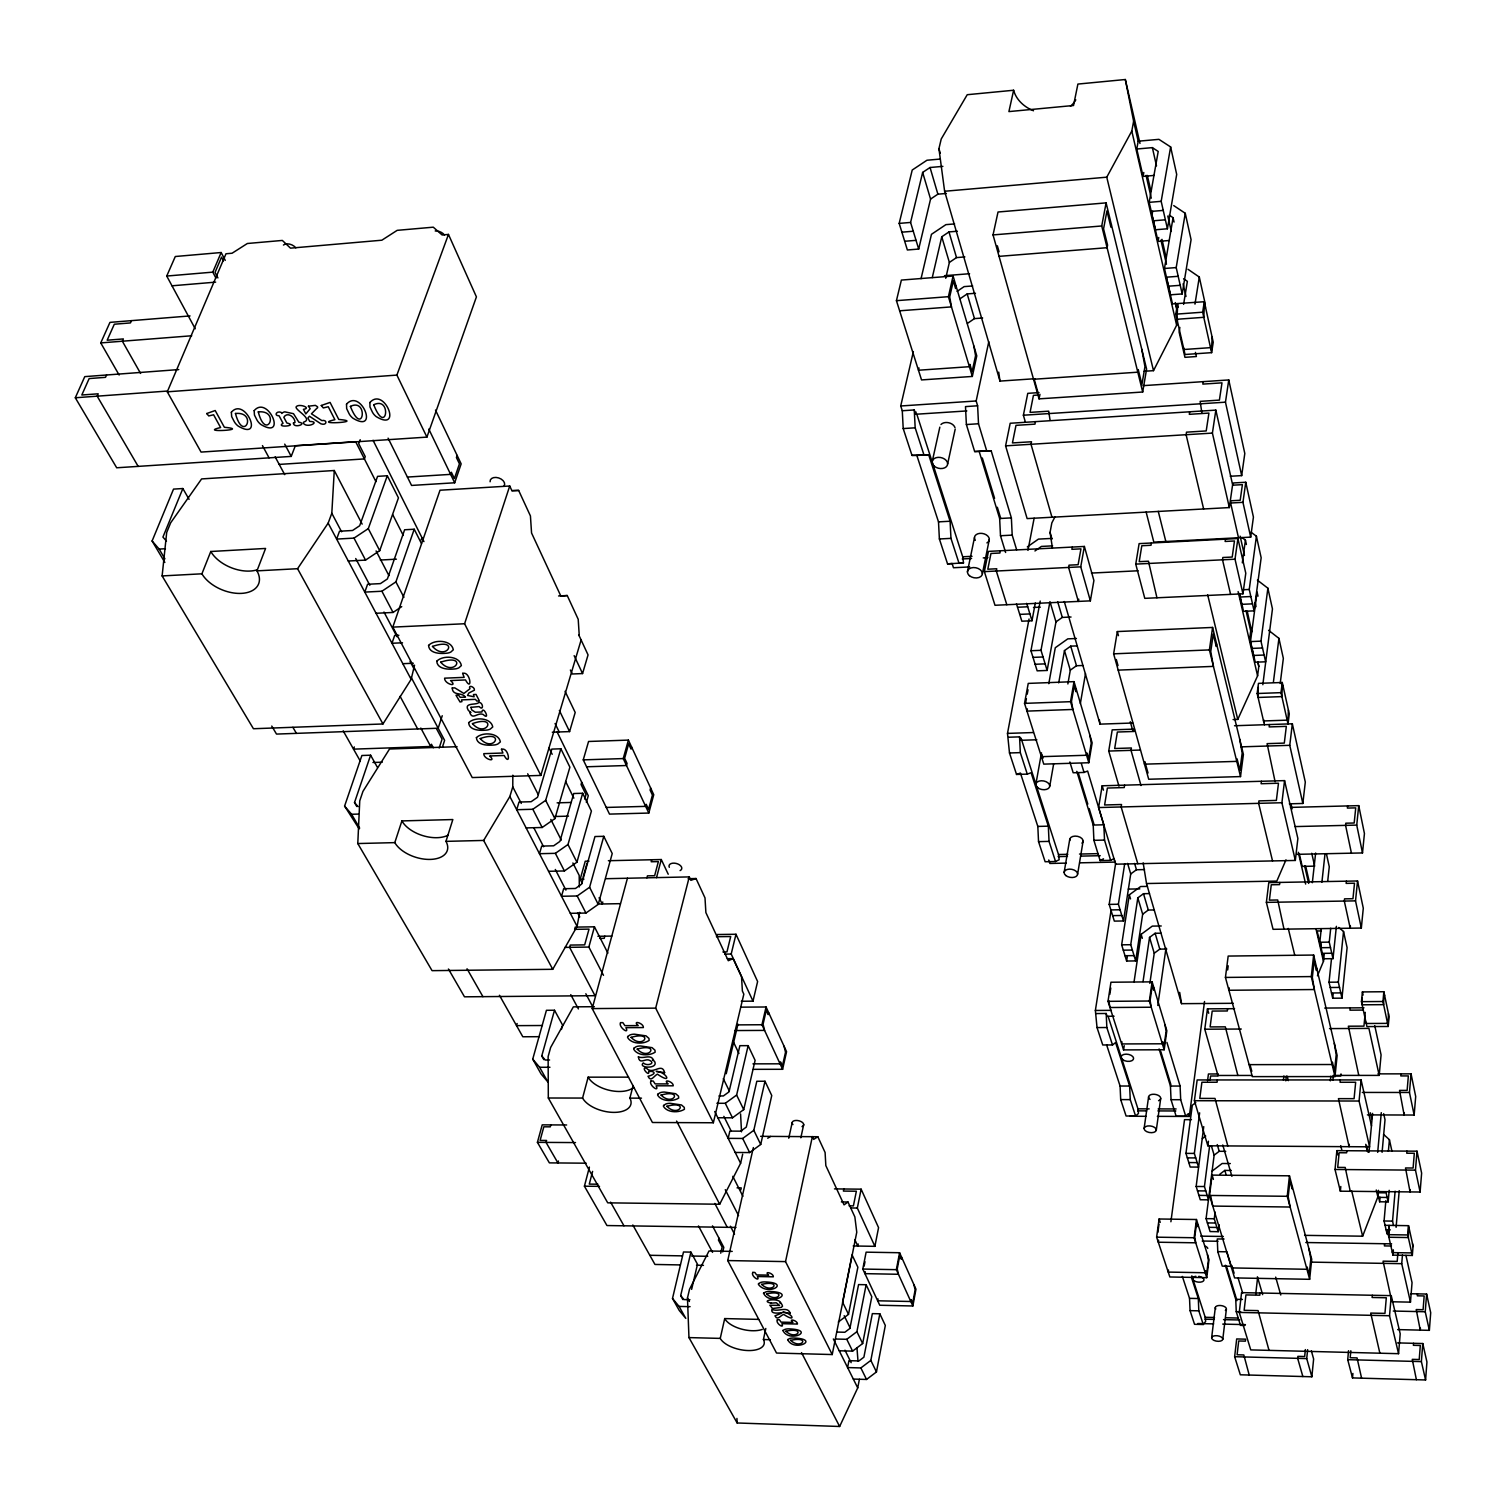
<?xml version="1.0" encoding="UTF-8"?>
<svg xmlns="http://www.w3.org/2000/svg" width="1506" height="1506" viewBox="0 0 1506 1506"><rect width="100%" height="100%" fill="white"/><g stroke="black" fill="none" stroke-linecap="round" stroke-linejoin="round"><path stroke-width="1.5" d="M457.071 746.694L389.527 749.009L362.946 791.384L359.746 800.853L357.788 843.548L394.798 842.626A28.294 16.058 17.6 0 0 430.132 859.418A28.294 16.058 17.6 0 0 445.964 841.365L483.652 840.442L509.856 796.505L512.774 786.885L512.831 775.195M362.155 524.126L334.276 470.512L201.597 478.927L170.686 522.77L166.695 532.484L162.121 575.932L253.441 728.735L382.957 723.972L411.138 679.338L414.545 665.163M162.121 575.932L201.917 573.805A31.513 19.07 21.8 0 0 241.506 593.383A31.513 19.07 21.8 0 0 256.961 570.868L297.567 568.703L328.157 523.128L331.809 513.264L334.276 470.512M1348.548 1350.694L1347.719 1359.673L1352.501 1377.915L1425.58 1379.967L1426.935 1361.989L1422.775 1343.54L1397.493 1342.9M1397.662 1329.591L1429.363 1330.344L1430.7 1312.724L1426.615 1294.049L1410.651 1293.729M1420.422 1328.16L1420.252 1330.118L1416.224 1309.561L1423.095 1309.712L1424.168 1295.951L1417.315 1295.819L1417.466 1293.861M1425.58 1379.967L1421.382 1361.593L1422.775 1343.54M1429.363 1330.344L1425.241 1311.745L1426.615 1294.049M1413.55 1343.296L1413.381 1345.31L1420.309 1345.479L1419.217 1359.523L1412.27 1359.353L1416.393 1379.703M1412.515 1243.674L1412.835 1246.61M1389.097 1225.413L1388.287 1234.675L1392.994 1255.138L1412.327 1255.458L1413.061 1246.215L1408.543 1225.677L1385.068 1225.319M1391.92 1301.768L1410.463 1302.144L1412.044 1282.66L1405.926 1255.383M1420.102 1192.018L1421.626 1173.136L1417.014 1151.186L1336.876 1150.659L1335.013 1169.484L1340.359 1191.19L1420.102 1192.018L1415.471 1170.143L1417.014 1151.186M1410.463 1302.144L1401.728 1263.685L1402.463 1254.95M1367.41 1114.892L1414.153 1115.042L1415.696 1096.5L1411.047 1073.853L1377.915 1073.872M1410.237 1189.815L1410.068 1191.905L1405.512 1167.959L1413.099 1168.016L1414.322 1153.276L1406.755 1153.22L1406.943 1151.111M1412.327 1255.458L1407.771 1234.958L1408.543 1225.677M1398.566 1353.687L1400.203 1333.789L1391.243 1295.649L1241.565 1292.637L1239.269 1312.423L1250.752 1349.903L1398.566 1353.687L1389.53 1315.736L1391.243 1295.649M1409.108 1228.256L1409.032 1229.291L1408.599 1227.352L1408.355 1237.555L1388.89 1237.254L1389.153 1227.089M1414.153 1115.042L1409.465 1092.471L1411.047 1073.853M1397.926 1252.672L1397.192 1261.407L1383.073 1261.162L1391.393 1299.509M1393.521 1225.432L1392.542 1221.102L1395.121 1191.171M1404.326 1112.953L1404.138 1115.005L1399.545 1090.4L1407.131 1090.4L1408.355 1075.924L1400.806 1075.924L1400.994 1073.872M1393.257 1249.886L1392.937 1253.481L1392.504 1251.58L1392.41 1252.616L1411.762 1252.917L1411.837 1251.881L1412.252 1253.801M1392.994 1255.138L1393.389 1250.526M1396.1 1227.352L1399.225 1190.625M1388.381 1151.281L1389.417 1139.684L1383.525 1134.376M1387.497 1229.593L1387.101 1234.111L1384.07 1220.99L1385.859 1200.64M1388.174 1201.882L1386.122 1192.846L1377.576 1192.752L1379.647 1201.788L1388.174 1201.882L1389.191 1190.324M1384.598 1243.73L1384.409 1245.914L1391.45 1246.027M1378.046 1194.691L1378.442 1190.324M1382.094 1152.316L1385.012 1119.73L1383.675 1113.706M1379.647 1201.788L1380.061 1197.251M1372.305 1295.273L1372.098 1297.475L1386.311 1297.777L1384.955 1313.383L1370.705 1313.081L1379.872 1353.197M1352.501 1377.915L1352.915 1373.453M1388.438 1013.67L1388.156 1024.626L1387.666 1022.292L1387.572 1023.383L1366.243 1023.496L1366.356 1022.423M1388.212 1026.471L1389.097 1016.757L1383.845 991.739L1362.403 991.927L1361.462 1001.659L1366.921 1026.584L1388.212 1026.471L1382.96 1001.509L1383.845 991.739M1377.689 1152.372L1381.284 1112.67M1368.992 1152.354L1372.587 1113.367M1350.826 1350.75L1350.185 1357.734L1357.057 1357.904L1361.593 1378.178M1384.522 994.901L1384.409 995.974L1383.92 993.621L1383.619 1004.653L1362.139 1004.803L1362.102 997.574M1333.205 1075.416L1379.195 1075.397L1381.077 1054.897L1374.771 1025.718M1365.264 1012.352L1363.947 1026.132L1348.359 1026.207L1358.77 1075.397M1359.071 1101.037L1361.085 1079.934L1197.157 1079.953L1194.409 1100.717L1207.85 1145.802L1369.575 1146.819L1359.071 1101.037L1194.409 1100.717M1340.359 1191.19L1340.811 1186.502M1346.835 1150.716L1346.628 1152.805L1339.154 1152.749L1337.705 1167.395L1345.197 1167.451L1350.261 1191.284M1349.32 1144.372L1349.094 1146.687L1338.439 1098.646L1354.082 1098.665L1355.664 1082.268L1340.076 1082.268L1340.321 1079.953M1249.208 1375.034L1243.824 1354.948L1237.104 1354.779L1238.704 1340.98L1245.406 1341.149L1245.631 1339.173L1236.69 1338.947L1234.638 1356.699L1240.323 1374.79L1311.858 1376.785L1313.627 1358.996L1311.368 1350.882M1350.185 1007.89L1349.96 1010.168L1363.269 1010.074M1361.33 928.054L1363.288 908.231L1357.546 880.972L1268.786 882.629L1266.377 902.376L1273.059 929.315L1361.33 928.054L1355.532 900.87L1357.546 880.972M1331.398 959.661L1329.026 982.213L1332.716 998.233L1341.959 998.158L1347.098 947.669L1343.54 931.517L1338.796 927.47M1334.994 1076.583L1337.14 1055.424L1313.646 955.049L1228.181 956.065L1225.432 977.432L1252.333 1076.621L1334.994 1076.583L1311.293 976.585L1313.646 955.049M1350.43 926.002L1350.223 928.204L1344.312 901.059L1344.538 898.856L1352.953 898.706L1354.515 883.231L1346.138 883.382L1346.364 881.179M1311.858 1376.785L1306.719 1358.581L1307.641 1349.658M1296.892 854.335L1362.497 852.942L1364.436 833.552L1358.732 805.635L1290.491 807.404M1340.999 1073.91L1340.792 1075.943L1333.337 1075.943L1332.904 1080.066M1309.015 1249.114L1310.822 1258.922L1309.203 1274.565L1307.17 1267.017L1306.944 1269.276L1231.569 1267.92L1231.833 1265.699L1234.111 1273.191M1341.959 998.158L1338.326 982.138L1343.54 931.517M1309.655 1279.309L1311.726 1259.204L1289.456 1175.81L1212.104 1175.113L1209.544 1195.444L1234.6 1277.916L1309.655 1279.309L1287.235 1196.291L1289.456 1175.81M1330.344 1080.837L1330.815 1076.225M1334.316 1043.319L1336.198 1054.746L1334.523 1071.218L1332.377 1062.144L1332.132 1064.516L1249.076 1064.648M1362.497 852.942L1356.737 825.1L1358.732 805.635M1305.363 1349.583L1304.667 1356.53L1297.871 1356.36L1297.664 1358.356L1302.859 1376.54M1347.606 805.936L1347.381 808.082L1355.739 807.875L1354.176 823.01L1345.799 823.198L1345.573 825.363L1351.428 853.168M1321.27 928.637L1319.802 942.248L1323.623 958.776L1332.998 958.663L1336.387 926.322M1332.716 998.233L1333.187 993.734M1317.449 975.813L1323.473 961.317L1324.207 954.465M1332.998 958.663L1329.252 942.135L1330.72 928.242M1292.336 1186.559L1292.092 1188.836L1289.945 1180.779L1288.195 1196.705L1290.115 1207.021L1212.782 1206.08L1210.636 1195.839M1316.696 968.057L1316.432 970.429L1314.154 960.696L1312.328 977.432L1314.362 989.536L1228.915 990.27L1229.216 987.88M1327.765 880.709L1329.271 866.759L1326.428 853.864M1321.214 943.453L1320.818 947.105L1317.11 930.99L1321.157 930.934M1321.91 882.196L1324.96 854.222M1312.328 882.723L1315.642 853.017M1283.432 1080.066L1283.903 1075.981M1260.051 1292.995L1259.807 1295.198L1245.933 1294.915L1244.144 1310.314L1258.075 1310.615L1269.012 1350.355M1285.804 1080.837L1286.331 1076.225M1255.684 1294.445L1257.548 1278.105M1295.329 860.453L1297.871 838.503L1284.562 780.616L1102.166 785.793L1098.589 807.555L1115.645 864.18L1295.329 860.453L1281.907 802.736L1284.562 780.616M1289.324 803.827L1302.841 803.47L1305.307 782.103L1292.336 723.784L1234.543 725.741M1222.778 1339.361A5.629 2.748 8 0 0 1214.928 1335.728A5.629 2.748 8 0 0 1213.968 1340.396A5.629 2.748 8 0 0 1222.778 1339.361L1226.373 1309.203M1279.799 882.422L1279.535 884.624L1271.271 884.775L1269.407 900.136L1277.709 899.986L1283.997 929.164M1211.652 1337.629L1215.323 1307.509M1288.402 710.023L1287.95 721.939L1287.291 719.021L1287.159 720.15L1263.534 720.96L1263.685 719.83L1264.362 722.748M1302.841 803.47L1289.757 745.319L1292.336 723.784M1182.361 1276.429L1189.533 1298.36L1190.06 1310.634L1194.54 1324.301L1203.256 1324.508L1205.666 1321.346L1205.214 1317.298L1191.83 1275.827M1211.483 1146.217L1214.137 1155.158L1206.08 1218.636L1210.071 1231.55L1218.203 1231.682L1219.069 1224.679M1207.454 1254.649L1208.358 1260.353L1206.607 1274.415L1205.459 1270.725L1205.195 1272.758L1168.242 1272.081L1168.505 1270.066M1280.213 683.536L1283.338 658.404L1278.933 638.356L1268.579 630.299M1206.758 1277.672L1208.998 1259.581L1196.461 1219.502L1159.112 1218.994L1156.627 1237.179L1169.861 1276.975L1206.758 1277.672L1194.126 1237.744L1196.461 1219.502M1218.203 1231.682L1214.269 1218.749L1215.097 1212.066M1282.265 682.482L1289.268 713.919L1288.025 724.047L1281.004 692.647L1282.265 682.482L1258.47 683.366L1257.152 693.513L1264.438 724.838M1283.15 686.435L1282.999 687.564L1282.34 684.59L1281.888 696.6L1258.075 697.466L1258.301 687.451M1273.436 681.879L1278.933 638.356M1261.426 781.275L1261.106 783.722L1278.481 783.233L1276.373 800.42L1258.941 800.891L1258.639 803.357L1272.532 860.924M1269.483 724.555L1269.182 726.927L1286.331 726.363L1284.298 743.098L1267.092 743.644L1275.111 781.746M1262.837 684.703L1272.457 608.951L1267.883 588.206L1257.378 580.149M1227.672 969.958L1228.199 965.817M1207.85 1145.802L1208.433 1141.247M1198.061 1224.585L1197.797 1226.599L1196.611 1222.797L1194.785 1236.972L1195.726 1242.808L1158.302 1242.224L1158.585 1240.21M1217.375 1079.953L1217.074 1082.249L1201.901 1082.249L1199.793 1098.401L1215.003 1098.439L1227.804 1145.934M1203.746 1126.62L1196.159 1186.464L1200.263 1199.755L1208.509 1199.849L1204.442 1186.54L1209.582 1146.217M1227.616 1008.719L1227.334 1010.978L1212.198 1011.072L1210.127 1026.923L1225.319 1026.847L1237.857 1075.453M1233.094 719.567L1237.763 719.416L1257.585 675.855L1258.809 666.386L1257.887 661.774M1207.548 1080.837L1208.433 1073.985L1218.147 1073.966L1217.883 1075.999L1210.598 1075.999L1210.071 1080.066M1251.806 1075.453L1217.977 1075.472L1204.781 1029.219L1207.454 1008.851L1234.562 1008.681M1240.511 776.588L1243.41 754.45L1212.594 627.437L1117.32 631.56L1113.631 653.83L1148.702 779.242L1240.511 776.588L1209.393 649.914L1212.594 627.437M1257.999 596.188L1257.077 592.046L1250.488 641.594L1255.232 662.207L1265.642 661.793L1260.974 641.142L1267.883 588.206M1195.783 1102.618L1192.319 1105.216L1185.956 1153.37L1190.173 1167.037L1198.531 1167.094L1194.352 1153.427L1199.642 1112.821M1170.896 1221.761L1184.525 1119.655L1191.434 1119.673M1239.382 593.496L1243.504 611.323L1254.084 610.852L1261.162 557.747L1256.418 536.249L1251.11 532.239M1157.342 1116.341L1189.288 1116.454L1204.536 1001.509M1239.702 739.201L1242.168 753.094L1239.909 770.319L1237.104 758.892L1236.765 761.377L1144.485 764.163L1144.861 761.716L1148.024 773.03M1254.084 610.852L1249.246 589.467L1256.418 536.249M1242.958 593.816L1245.782 573.221L1237.913 538.527L1139.12 543.628L1135.75 564.11L1144.786 598.353L1242.958 593.816L1235.014 559.197L1237.913 538.527M1146.122 512.021L1153.822 542.122L1250.695 537.134L1253.425 517.104L1245.763 482.259L1233.489 482.955L1233.169 485.177L1242.394 484.65L1240.191 500.274L1230.948 500.783L1230.628 503.023L1238.497 537.755M1157.869 1232.379L1158.98 1224.303M1242.318 562.811L1245.424 540.183L1241.904 537.491M1164.176 1049.776L1166.849 1030.763L1152.128 981.856L1110.939 982.232L1108.002 1001.339L1123.57 1049.908L1164.176 1049.776L1149.342 1001.019L1152.128 981.856M1250.695 537.134L1242.958 502.326L1245.763 482.259M1156.288 1130.197A6.156 3.332 8.5 0 0 1147.61 1125.98A6.156 3.332 8.5 0 0 1146.725 1131.665A6.156 3.332 8.5 0 0 1156.288 1130.197L1160.693 1098.589M1144.127 1128.37L1148.607 1096.801M1216.603 643.966L1216.246 646.432L1213.252 634.082L1210.768 651.533L1213.441 666.386L1118.186 670.132M1230.27 476.254L1241.678 475.614L1244.803 453.475L1228.764 379.945L1142.903 385.668M1165.023 1024.758L1166.096 1031.365L1164.025 1046.162L1162.651 1041.663L1162.35 1043.79L1121.669 1043.94L1121.97 1041.813M1157.794 1005.443L1166.002 947.989M1229.348 507.578L1232.605 484.725L1215.85 410.121L1010.187 423.261L1005.594 445.851L1027.13 518.591L1229.348 507.578L1212.405 433.088L1215.85 410.121M1225.451 539.186L1225.131 541.463L1234.468 540.974L1232.209 557.051L1222.834 557.502L1222.514 559.818L1230.59 594.381M1149.85 983.418L1154.236 953.223L1149.549 937.391L1155.14 933.268L1161.032 933.193M1153.991 988.068L1153.69 990.195L1152.278 985.526L1150.113 1000.436L1151.224 1007.232L1109.978 1007.514L1108.811 1000.756M1106.59 1044.788L1120.088 1086.014L1120.69 1099.606L1126.093 1116.002L1135.58 1116.04L1138.498 1113.442L1137.952 1108.849L1108.134 1016.437M1143.035 981.611L1149.549 937.391M1241.678 475.614L1225.47 402.177L1228.764 379.945M1147.459 886.394L1140.644 886.526L1129.312 894.846L1121.65 944.827L1126.639 961.035L1135.675 960.922L1142.659 914.198L1137.821 897.858L1143.506 893.698L1149.473 893.585M1123.57 1049.908L1124.21 1045.691M1134.074 981.761L1141.134 934.36L1152.297 926.115L1161.239 925.983M1126.639 961.035L1127.316 956.498M1135.675 960.922L1130.742 944.714L1137.821 897.858M1109.809 994.393L1110.788 988.03M1212.142 337.193L1211.539 350.239L1210.711 346.493L1210.523 347.66L1183.923 349.505L1184.111 348.338M1115.664 863.239L1109.169 904.391L1114.327 921.107L1123.495 920.975L1130.724 873.951L1127.599 863.409M1178.294 307.111L1177.504 303.723L1175.791 314.17L1185.071 354.494L1211.633 352.649L1213.234 342.201L1204.311 301.727L1172.496 303.911L1166.661 278.61M1123.495 920.975L1118.393 904.24L1124.681 863.842M1203.2 381.658L1202.823 384.105L1221.987 382.844L1219.408 400.107L1200.15 401.368L1201.882 412.983M1211.633 352.649L1202.654 312.194L1204.311 301.727M1204.198 306.96L1204.894 302.461L1199.303 277.048L1187.952 269.273M1205.44 306.848L1205.252 307.996L1204.405 304.156L1203.802 317.314L1176.958 319.272L1177.617 306.151M1135.58 1116.04L1130.253 1099.625L1129.632 1086.033L1115.588 1042.566L1112.501 1044.957L1102.75 1044.976L1097.027 1027.581L1095.37 1010.47L1111.146 909.925M1189.702 411.797L1189.307 414.338L1208.923 413.077L1206.212 430.942L1186.502 432.166L1186.107 434.726L1203.633 508.972M1124.605 785.153L1124.229 787.563L1107.381 788.052L1104.613 804.976L1121.537 804.524L1121.161 806.971L1137.783 863.729M1194.973 304.137L1199.303 277.048M1151.375 542.988L1150.998 545.266L1141.812 545.737L1139.214 561.663L1148.438 561.211L1156.947 597.788M1144.202 371.285L1153.502 370.664L1176.638 325.24L1177.598 319.385M1169.24 215.113L1173.08 217.692L1164.458 268.482L1170.52 294.8L1182.191 293.934L1191.077 239.699L1185.26 213.287L1173.72 205.588M1118.977 786.17L1108.736 751.061L1112.2 729.864L1134.395 729.111L1134.018 731.464L1117.358 732.029L1114.685 748.52L1131.401 747.974L1131.025 750.346L1141.002 785.548M1179.857 327.423L1179.104 332.017L1184.94 357.336L1196.385 356.527L1195.444 352.385M1183.603 304.381L1187.368 281.358L1183.584 278.761M1077.599 874.289L1083.078 841.252M1088.819 762.733L1092.151 742.853L1074.023 681.653L1028.24 683.404L1024.532 703.377L1043.771 764.126L1088.819 762.733L1070.521 701.683L1074.023 681.653M1182.191 293.934L1176.205 267.579L1185.26 213.287M1064.14 872.369L1069.731 839.369M1089.93 735.342L1091.229 743.173L1088.631 758.648L1086.956 753.038L1086.579 755.259L1041.418 756.671L1041.813 754.45L1042.98 758.196M1029.05 619.004L1007.495 733.403L1009.491 752.981L1016.531 774.442L1020.409 773.049L1037.822 826.418L1038.538 841.628L1045.126 861.733L1055.555 861.507L1059.151 859.757L1058.492 854.504L1021.068 738.185L1020.673 740.312L1036.843 739.766M1136.766 149.019L1152.372 147.626L1158.208 151.447L1149.191 202.35L1155.516 229.759L1167.414 228.78L1176.694 174.432L1170.633 146.948L1158.923 139.343L1138.197 141.206L1136.766 149.019L1143.092 176.39L1154.142 175.43M1142.696 392.012L1146.593 369.083L1106.101 202.877L998.026 212.007L993.038 234.917L1039.046 398.864L1142.696 392.012L1101.733 225.975L1106.101 202.877M1168.938 240.527L1158.076 241.393L1158.754 237.496M1080.367 703.49L1085.506 673.577M1141.755 349.223L1144.955 366.673L1141.925 384.519L1138.254 369.629L1137.802 372.189L1033.549 379.267M1090.363 600.856L1093.902 580.525L1084.376 546.452L988.444 551.384L984.359 571.621L994.995 605.28L1090.363 600.856L1080.743 566.84L1084.376 546.452M1076.319 689.447L1075.943 691.668L1074.211 685.814L1071.481 701.401L1072.856 709.458L1026.998 711.114L1027.393 708.893M1167.414 228.78L1161.182 201.333L1170.633 146.948M1049.738 786.207L1053.692 763.711M1067.867 683.969L1070.295 670.17L1064.478 650.592L1070.728 646.149L1077.242 645.886M1152.015 215.094L1152.692 211.179M1078.748 599.162L1078.334 601.421L1068.601 567.442L1069.015 565.164L1078.108 564.712L1080.95 548.862L1071.877 549.314L1072.291 547.073M1035.846 784.268L1041.493 752.793M1058.718 682.877L1064.478 650.592M1048.797 683.668L1055.292 647.731L1067.773 638.864L1076.413 638.488M1143.092 176.39L1143.788 172.493M1047.141 670.452L1055.97 621.884L1049.964 601.647L1041.004 650.31L1047.141 670.452L1037.163 670.848L1030.951 650.743L1040.213 601.063M913.954 1284.693L915.121 1289.927L912.692 1302.991L911.168 1299.64L910.829 1301.504L877.678 1300.789L878.036 1298.925M1111.39 224.62L1110.92 227.161L1106.948 210.896L1103.559 228.856L1107.569 245.12L1107.098 247.699L999.043 256.359M912.862 1305.984L915.968 1289.192L899.59 1252.728L866.119 1252.164L862.787 1269.05L879.768 1305.25L912.862 1305.984L896.352 1269.671L899.59 1252.728M1025.567 703.076L1026.395 698.652M1027.205 694.21L1028.033 689.786M1153.502 370.664L1106.759 177.181L1131.797 131.06L1133.623 121.252L1125.321 79.517L1077.901 84.072L1073.533 105.495L1008.907 111.595L1013.632 90.247L967.228 94.709L941.231 138.985L938.935 148.642L944.62 191.262L999.984 381.093L1034.867 378.721M1016.475 603.812L1021.84 621.206L1031.987 620.754L1035.319 603.002M1052.43 547.996L1050.058 532.371L1051.847 522.883L1054.991 516.784M901.661 1257.359L901.303 1259.242L899.741 1255.759L897.237 1268.937L898.442 1274.283L864.933 1273.643L865.31 1271.761M853.318 1379.063L866.534 1379.458L876.454 1371.947L885.321 1325.468L879.824 1313.797L872.351 1313.627L863.898 1357.188L858.928 1360.935L848.951 1360.671L847.596 1367.561L860.867 1367.937L870.845 1360.407L879.824 1313.797M1027.958 550.368L1034.133 518.215M839.237 1350.769L852.603 1351.127L862.656 1343.54L871.786 1296.722L866.138 1284.731L858.571 1284.58L849.892 1328.461L844.828 1332.264L836.771 1332.057M732.217 1251.392L708.987 1250.997L689.503 1289.343L687.47 1298.021L688.957 1337.592L737.149 1422.982L839.633 1426.483L857.723 1387.892L859.399 1379.289M1039.046 398.864L1039.949 394.308M1035.45 421.642L1034.961 424.146L1015.985 425.351L1012.446 442.933L1031.497 441.766L1031.008 444.289L1051.979 517.236M862.656 1343.54L856.895 1331.699L866.138 1284.731M853.187 1245.97L874.892 1246.328L878.563 1227.635L861.131 1189.175L834.493 1188.893M848.499 1314.362L857.874 1267.224L852.076 1254.912L842.588 1302.201L848.499 1314.362L838.296 1322.023M1000.342 550.782L999.89 553.022L990.967 553.474L987.804 569.212L996.765 568.76L996.313 571.019L1006.817 604.734M864.124 1266.132L864.99 1261.746M753.358 1147.572L727.718 1260.56L776.531 1353.047L832.216 1354.553L856.763 1232.228L854.862 1216.923L847.991 1202.014L841.383 1201.939M1025.322 421.944L1023.383 415.223L1027.77 393.348L1038.989 392.595M858.213 1243.975L857.799 1246.046L854.824 1239.683M982.383 573.767L989.291 539.562M874.892 1246.328L857.328 1208.038L861.131 1189.175M843.831 1188.987L843.398 1191.077L856.368 1191.227L853.394 1205.892L849.064 1205.835M967.417 571.772L974.476 537.586M913.37 351.576L900.72 405.98L902.282 410.743L903.205 428.57L911.996 455.396L928.675 454.737L950.098 521.227L950.964 538.357L959.04 563.319L963.501 562.868L962.711 556.787L916.853 414.301M832.216 1354.553L785.53 1261.614L812.374 1136.597L813.654 1139.383L817.814 1136.729L825.1 1152.485L825.834 1165.606L844.057 1204.856L847.991 1202.014M1016.644 549.784L1012.201 535.119L1011.373 517.876L991.212 450.915L986.694 450.821L978.505 423.751L977.62 405.792L976.17 400.973L988.802 341.693M688.957 1337.592L720.245 1338.401A22.891 10.824 12.4 0 0 748.087 1350.543A22.891 10.824 12.4 0 0 763.429 1339.531L765.801 1328.461M972.33 376.444L976.773 355.849L953.091 276.012L901.379 280.078L896.428 300.673L921.54 379.926L972.33 376.444L948.404 296.682L953.091 276.012M800.834 1137.802L803.696 1124.605M947.632 463.98L955.199 429.135M973.874 346.079L975.568 355.698L972.104 371.718L969.902 364.396L969.412 366.692L918.472 370.231L918.999 367.953M788.749 1138.235L792.118 1122.855M932.139 461.966L939.838 427.139M956.122 286.215L955.595 288.493L953.336 280.85L949.702 296.927L951.472 306.885L899.647 310.801M720.245 1338.401L724.706 1318.578L758.666 1319.388M753.301 1069.335L782.612 1069.298L786.565 1051.677L766.065 1006.987L740.952 1007.156M735.192 1152.467L749.649 1152.561L760.718 1144.466L771.75 1095.521L764.992 1081.252L756.821 1081.252L746.298 1127.09L740.745 1131.157L729.845 1131.1L728.151 1138.367L742.684 1138.461L753.809 1130.309L764.992 1081.252M784.061 1046.181L785.511 1052.261L782.423 1065.966L780.522 1061.843L780.07 1063.82L752.962 1063.857M722.767 1251.938L723.802 1247.363L712.489 1225.865M945.73 278.29L949.364 262.421L941.758 236.781L948.987 231.924L957.383 231.227M966.814 410.931L915.648 414.263L916.137 412.079M740.783 1189.947L741.253 1187.895L737.036 1187.858M718.927 1238.101L718.475 1240.135L722.127 1247.081L720.734 1253.18M594.362 1006.705L573.353 1006.855L550.65 1047.442L548.128 1056.572L548.316 1098.006L607.727 1202.842L719.68 1204.235L740.613 1163.272L742.684 1154.198M932.27 277.612L941.758 236.781M782.612 1069.298L761.961 1024.739L766.065 1006.987M717.835 1117.753L732.481 1117.81L743.719 1109.621L755.108 1060.356L748.143 1045.653L739.879 1045.672L729.017 1091.85L723.369 1095.954L718.946 1095.935M768.681 1012.653L768.229 1014.611L766.272 1010.375L763.071 1024.174L764.577 1030.405L734.853 1030.556M743.719 1109.621L736.622 1095.069L748.143 1045.653M691.63 1289.362L697.485 1264.268L690.915 1252.126L683.498 1251.994L672.504 1298.473L679.244 1310.465L685.795 1318.39L679.074 1306.417L672.504 1298.473M682.915 1299.622L680.674 1295.612L690.915 1252.126M921.051 278.685L931.461 234.315L945.9 224.639L954.597 223.923M741.31 1001.245L753 1001.151L757.612 981.535L735.982 934.266L717.025 934.529L716.498 936.713L730.711 936.525L726.965 951.886L722.899 951.943M627.456 878.167L592.197 1008.587L652.437 1122.497L713.355 1122.761L743.832 994.167L742.383 991.023L741.536 976.829L733.102 958.625L727.323 958.682M726.212 1073.74L737.959 1024.136M940.215 159.052L926.962 160.238L912.222 170.027L899.176 223.396L907.365 249.977L918.698 249.055L930.557 199.074L922.651 172.418L930.049 167.505L942.888 166.357M753 1001.151L731.201 954.032L735.982 934.266M918.698 249.055L910.584 222.436L922.651 172.418M548.316 1098.006L582.577 1098.062A25.489 13.328 14.3 0 0 613.977 1112.388A25.489 13.328 14.3 0 0 629.885 1098.138L633.122 1085.544M713.355 1122.761L655.675 1008.135L689.277 876.906L605.676 878.713M735.982 1227.446L606.956 1225.545L584.422 1186.201L589.411 1167.075M592.611 1171.367L589.279 1184.111L597.92 1184.205M656.503 877.678L661.285 859.531L608.368 860.717M582.577 1098.062L588.149 1077.167L628.548 1077.148M646.902 877.866L647.429 875.852L654.639 875.701L658.367 861.601L651.194 861.752L651.721 859.738M558.462 1161.013L557.935 1162.952L546.057 1142.414L546.584 1140.456L540.108 1140.418L543.835 1126.808L550.292 1126.846L550.82 1124.907M650.63 787.996L650.084 790.029L652.418 795.074L648.578 809.343L646.225 804.317L645.66 806.369L606.278 807.442M648.804 813.052L653.755 794.716L628.397 740.105L588.564 741.479L583.255 759.871L609.497 814.106L648.804 813.052L623.239 758.572L628.397 740.105M604.828 936.167L604.226 938.332L599.614 938.407M602.776 901.981L602.212 903.976L599.087 897.745M586.135 1163.197L549.37 1162.877L537.416 1142.357L542.216 1124.869L566.633 1124.982M561.399 1029.464L562.604 1025.115L554.509 1010.244L546.433 1010.3L532.729 1059.132L541.03 1073.872L547.902 1082.005L539.619 1067.283L532.729 1059.132M570.341 913.314L585.928 913.05L598.24 904.372L612.227 853.544L603.793 836.319L594.983 836.527L581.617 884.135L575.443 888.484L563.677 888.709L561.512 896.277L577.193 895.976L589.599 887.26L603.793 836.319M603.492 975.342L588.865 947.067L594.437 926.811L575.254 927.112L574.633 929.353L589.015 929.127L584.667 944.883L570.247 945.071L569.607 947.33L595.002 995.692L464.488 996.821L448.43 968.998M631.616 747.051L631.052 749.103L628.642 743.889L624.632 758.252L627.061 763.448L626.496 765.519L586.587 766.78M357.788 843.548L432.053 970.655L552.74 969.299L577.099 926.378L579.678 912.335M543.835 1059.64L541.765 1055.951L554.509 1010.244M582.295 883.382L580.187 879.222L585.25 861.225L589.015 861.131M583.104 877.17L587.039 863.164M548.598 871.296L564.411 870.957L576.93 862.204L591.406 811.056L582.671 793.267L573.748 793.511L559.931 841.402L553.643 845.807L541.708 846.09L539.487 853.695L555.375 853.337L567.988 844.527L582.671 793.267M586.361 802.397L588.281 795.714L557.145 732.01M517.142 1023.515L516.539 1025.642L542.424 1025.511M584.723 799.027L586.003 794.584L581.052 784.475L581.692 782.254M526.121 827.905L542.16 827.491L554.905 818.624L569.889 767.175L560.872 748.783L551.817 749.103L537.529 797.276L531.11 801.719L519.005 802.058L516.709 809.72L532.842 809.268L545.68 800.364L560.872 748.783M552.307 732.198L569.588 731.596L575.198 712.47L565.07 691.31M570.379 670.019L572.261 673.991L582.558 673.559L588.055 654.903L578.793 634.967M579.264 635.72L578.21 619.305L567.235 595.529L560.891 596.15L531.562 533.011L530.432 515.937L518.648 490.429L511.833 490.523L509.725 486.005L440.016 490.222L392.802 627.117L472.244 777.567L540.823 775.421L581.165 639.824M445.964 841.365L452.835 819.546L401.895 820.921L394.798 842.626M442.463 747.032L444.609 740.368L411.044 677.116M439.187 748.011L442.067 739.126L436.514 728.697M354.305 746.938L353.534 749.141L430.716 746.487L431.45 744.265L433.314 747.729M442.237 715.726L438.171 728.226L276.502 734.081L271.758 726.061M540.823 775.421L464.601 623.748L509.725 486.005M356.809 806.519L354.512 802.547L370.608 755.203L361.892 755.504L344.592 806.087L359.162 828.846M388.077 438.152L411.571 485.44L454.68 482.786L461.156 463.867L435.498 410.084M457.146 455.433L456.412 457.542L459.443 463.848L454.398 478.569L451.367 472.263L450.633 474.371L407.411 477.063M421.153 539.901L421.944 537.642M395.909 581.881L414.225 529.227L404.625 529.773L387.4 578.944L380.416 583.613L367.577 584.272L364.791 592.103L381.903 591.237L395.909 581.881L403.928 597.336M426.913 437.116L476.423 296.889L448.468 234.428L442.105 234.974L433.276 227.18L397.189 230.343L381.846 240.207L290.489 248.151L282.337 240.433L247.361 243.501L232.075 253.234L225.994 253.761L167.279 391.824L201.07 452.082L426.913 437.116L396.887 375.088L448.468 234.428M348.281 561.023L365.544 560.1L379.719 550.669L398.45 497.884L387.306 475.745L377.573 476.367L359.67 525.745L352.555 530.489L339.509 531.223L336.629 539.092L354.004 538.113L368.292 528.625L387.306 475.745M360.198 439.696L358.71 443.724L365.243 456.6L364.396 458.916L279.212 464.413M256.961 570.868L265.583 548.448L210.784 551.497L201.917 573.805M178.743 369.572L84.769 376.632L75.3 397.772L116.696 467.782L291.223 456.412L295.345 445.72M1304.591 1235.353L1362.629 1236.2L1377.858 1196.856L1376.277 1190.004M164.851 562.453L152.106 540.993L173.529 489.111L182.866 488.528L162.93 537.077L166.469 541.106M215.904 278.026L212.798 272.134L221.175 252.519L175.298 256.509L166.733 276.05L195.234 328.779M1285.992 859.87L1276.824 881.085L1146.518 883.533L1143.167 862.882M106.55 374.994L105.514 377.347L89.155 378.571L81.813 395.005L98.21 393.8L97.175 396.172L138.176 466.389M131.474 320.646L130.457 322.924L114.305 324.223L107.171 340.205L123.379 338.925L122.362 341.222L140.585 373.432M119.143 375.032L100.751 342.916L109.957 322.378L190.038 315.921M1159.093 1048.948L1170.444 1086.052L1171.047 1099.7L1176.111 1116.172L1185.693 1116.21L1188.422 1113.593L1189.288 1116.454M1219.804 1174.247L1224.83 1170.407L1231.306 1170.463M1214.137 1155.158L1219.22 1151.299L1225.733 1151.337M1212.066 1171.16L1222.138 1163.498L1230.308 1163.554M1202.334 1138.649L1205.741 1136.07M835.585 1339.022L846.786 1339.305L856.895 1331.699M1154.236 953.223L1159.789 949.119L1166.83 949.044M1142.659 914.198L1148.306 910.038L1154.255 909.944M1130.724 873.951L1136.465 869.753L1144.504 869.583M716.894 1103.277L725.29 1103.296L736.622 1095.069M1070.295 670.17L1076.489 665.746L1082.965 665.483M1055.97 621.884L1062.295 617.422L1071.048 617.027M1034.942 550.97L1041.418 546.433L1052.619 545.85M1027.337 546.885L1038.425 539.11L1051.79 538.414M967.436 323.395L974.457 318.613L982.665 318.011M960.113 298.715L967.191 293.915L975.474 293.275M957.063 291.392L964.141 286.611L972.669 285.952M376.048 613.281L393.047 612.453L401.726 606.617M949.364 262.421L956.517 257.601L964.875 256.924M930.557 199.074L937.88 194.18L946.389 193.446M767.702 1138.216L770.583 1136.465M1076.809 771.354L1093.205 825.062L1093.902 840.329L1100.114 860.566L1110.637 860.34L1114.007 858.589L1115.061 862.091L1080.141 862.825M1100.114 860.566L1103.503 858.815M733.102 958.625L728.283 960.715L705.881 912.58L704.996 897.896L696.036 878.525L688.11 878.695M1069.862 761.961L1073.176 772.766L1084.038 772.446L1087.633 771.034L1103.823 824.799L1104.519 840.084L1110.637 860.34M1016.531 774.442L1027.28 774.122L1031.102 772.729L1048.327 826.173L1049.042 841.383L1055.555 861.507M696.036 878.525L690.878 880.332L689.277 876.906M911.996 455.396L916.853 455.471L938.502 521.867L939.386 538.979L947.556 563.903L952.074 563.432L953.467 567.743L969.695 566.934M944.62 191.262L1106.759 177.181M166.733 276.05L212.798 272.134M899.176 223.396L910.584 222.436M1149.191 202.35L1161.182 201.333M172.004 285.801L215.659 282.13M901.887 232.188L913.257 231.227M1151.281 211.405L1163.234 210.407M904.692 241.28L916.043 240.339M1153.445 220.78L1165.362 219.801M993.038 234.917L1101.733 225.975M944.469 275.692L969.582 273.716M100.751 342.916L191.733 335.763M1164.458 268.482L1176.205 267.579M1166.453 277.198L1178.181 276.295M896.428 300.673L948.404 296.682M1168.524 286.196L1180.233 285.312M1175.791 314.17L1202.654 312.194M75.3 397.772L167.373 391.052M167.279 391.824L396.887 375.088M1038.086 395.043L1033.436 395.363L1030.066 412.38L1048.684 411.176L1050.096 420.362M295.515 445.701L355.661 441.71L375.954 481.675M900.72 405.98L976.17 400.973M902.282 410.743L914.255 409.952L915.648 414.263M977.62 405.792L965.497 406.601L966.381 424.541L974.664 451.555L991.212 450.915M1023.383 415.223L1225.47 402.177M903.205 428.57L915.177 427.817L923.875 454.661M966.381 424.541L978.505 423.751M1005.594 445.851L1212.405 433.088M974.664 451.555L986.694 450.821M916.853 455.471L928.675 454.737M511.965 490.824L518.648 490.429M152.106 540.993L159.147 549.069L165.415 548.73M1230.628 503.023L1242.958 502.326M938.502 521.867L950.098 521.227M979.239 451.649L999.645 518.516L1011.373 517.876M380.303 560.044L396.417 559.178M939.386 538.979L950.964 538.357M999.645 518.516L1000.492 535.741L1012.201 535.119M962.711 556.787L972.029 556.316M962.259 558.952L971.577 558.481M983.249 557.898L987.898 557.653M947.556 563.903L963.501 562.868M984.359 571.621L1080.743 566.84M1135.75 564.11L1235.014 559.197M558.575 595.962L567.235 595.529M1091.455 573.071L1138.122 570.774M392.802 627.117L464.601 623.748M1242.845 589.768L1249.246 589.467M398.864 635.287L394.647 635.476L391.974 643.269L402.516 642.78M1017.548 607.257L1027.732 606.786M1240.21 597.016L1250.846 596.527M1033.493 607.464L1040.345 607.144M1019.75 614.392L1029.916 613.921M1241.885 604.339L1252.503 603.85M402.836 663.694L413.303 663.242M1030.951 650.743L1041.004 650.31M1250.488 641.594L1260.974 641.142M1113.631 653.83L1209.393 649.914M1033.003 657.388L1043.037 656.974M1252.051 648.408L1262.517 647.975M1035.13 664.278L1045.126 663.864M1253.67 655.449L1264.118 655.035M1257.152 693.513L1281.004 692.647M1024.532 703.377L1070.521 701.683M1064.271 601.534L1100.039 724.141L1132.719 723.012M1007.495 733.403L1033.323 732.537M1008.738 737.225L1019.562 736.867L1020.673 740.312M372.942 762.488L382.26 762.187M583.255 759.871L623.239 758.572M1009.491 752.981L1020.315 752.624L1027.28 774.122M1108.736 751.061L1140.381 750.044M1241.038 746.863L1289.757 745.319M557.126 802.849L571.226 802.453M344.592 806.087L351.613 814.275L358.296 814.087M554.472 816.516L568.515 816.139M1098.589 807.555L1281.907 802.736M1037.822 826.418L1048.327 826.173M1093.205 825.062L1103.823 824.799M1295.085 826.587L1356.737 825.1M1038.538 841.628L1049.042 841.383M1093.902 840.329L1104.519 840.084M1058.492 854.504L1067.829 854.316M1079.52 854.053L1098.213 853.638M1058.134 856.613L1067.472 856.406M1081.496 856.105L1100.208 855.69M1066.192 863.107L1049.889 863.465L1048.76 859.982M580.187 879.222L583.97 879.146M1128.258 889.105L1139.835 888.879M597.524 904.071L620.378 903.656M1109.169 904.391L1118.393 904.24M1266.377 902.376L1355.532 900.87M1110.882 909.925L1120.088 909.775M1112.633 915.629L1121.838 915.497M597.901 936.28L611.831 936.073M564.957 947.387L588.865 947.067M1121.65 944.827L1130.742 944.714M1319.802 942.248L1329.252 942.135M724.857 954.126L731.201 954.032M1123.288 950.173L1132.361 950.06M1321.063 947.707L1330.495 947.594M1125.001 955.726L1134.056 955.613M1322.362 953.354L1331.775 953.242M1225.432 977.432L1311.293 976.585M1329.026 982.213L1338.326 982.138M1330.25 987.503L1339.531 987.428M1331.511 992.981L1340.773 992.906M1108.002 1001.339L1149.342 1001.019M1361.462 1001.659L1382.96 1001.509M1146.518 883.533L1181.551 1003.674L1233.301 1003.297M592.197 1008.587L655.675 1008.135M1324.734 1008.06L1363.984 1007.796M1095.37 1010.47L1111.372 1010.357M1096.387 1013.557L1106.195 1013.482L1107.098 1016.286L1114.082 1016.23M736.754 1024.889L761.961 1024.739M1097.027 1027.581L1106.835 1027.525L1112.501 1044.957M1204.781 1029.219L1241.283 1029.031M1329.534 1028.598L1368.916 1028.41L1379.195 1075.397M539.204 1036.693L522.808 1036.768L499.427 995.259M549.577 1059.998L545.228 1060.017L541.765 1055.951M539.619 1067.283L549.954 1067.265M1120.088 1086.014L1129.632 1086.033M1170.444 1086.052L1180.102 1086.052L1180.685 1099.719L1185.693 1116.21M1362.309 1092.434L1409.465 1092.471M629.885 1098.138L641.5 1098.156M1120.69 1099.606L1130.253 1099.625M1171.047 1099.7L1180.685 1099.719M1137.952 1108.849L1149.172 1108.887M1158.152 1108.905L1176.111 1108.962M1137.651 1110.863L1146.65 1110.882M1157.869 1110.92L1175.828 1110.976M1129.971 1116.247L1145.934 1116.304M760.624 1136.315L817.814 1136.729M537.416 1142.357L575.499 1142.583M1185.956 1153.37L1194.352 1153.427M1187.349 1157.869L1195.726 1157.945M1188.78 1162.557L1197.157 1162.613M1335.013 1169.484L1415.471 1170.143M1196.159 1186.464L1204.442 1186.54M1197.515 1190.851L1205.779 1190.945M584.422 1186.201L599.52 1186.352M1198.908 1195.388L1207.172 1195.482M1209.544 1195.444L1287.235 1196.291M1378.63 1197.364L1387.177 1197.458M850.815 1207.963L857.328 1208.038M1206.08 1218.636L1214.269 1218.749M1384.07 1220.99L1392.542 1221.102M1207.398 1222.91L1215.568 1223.023M1208.753 1227.334L1216.923 1227.446M1386.122 1229.818L1390.32 1229.875M1388.287 1234.675L1407.771 1234.958M1200.696 1236.144L1223.305 1236.482M1156.627 1237.179L1194.126 1237.744M1224.077 1239.043L1217.262 1238.949L1217.789 1251.655L1222.251 1266.132L1231.268 1266.282L1226.863 1251.806L1217.789 1251.655M1202.183 1241.019L1217.977 1241.264M1305.796 1242.525L1391.638 1243.843M1310.766 1262.122L1401.728 1263.685M649.82 1255.289L682.274 1255.872M691.536 1256.023L707.764 1256.305M727.718 1260.56L785.53 1261.614M680.373 1264.927L654.959 1264.456L632.821 1224.98M696.525 1265.228L703.453 1265.36M862.787 1269.05L896.352 1269.671M1189.533 1298.36L1198.305 1298.53L1198.814 1310.841L1203.256 1324.508M1225.319 1265.228L1235.748 1299.32L1242.394 1299.452M1393.276 1311.048L1425.241 1311.745M1190.06 1310.634L1198.814 1310.841M1235.748 1299.32L1236.257 1311.651L1240.68 1311.764M689.936 1299.716L683.969 1299.584L680.674 1295.612M1239.269 1312.423L1389.53 1315.736M1205.214 1317.298L1214.495 1317.505M1226.091 1317.769L1237.687 1318.032M679.074 1306.417L690.087 1306.662M1204.969 1319.2L1214.25 1319.425M1223.531 1319.632L1239.777 1319.99M1197.759 1323.51L1213.648 1323.887M1222.721 1324.094L1245.424 1324.621M1244.878 1325.468L1240.473 1325.374L1236.257 1311.651M763.429 1339.531L770.225 1339.7M1234.638 1356.699L1306.719 1358.581M1347.719 1359.673L1421.382 1361.593M354.512 802.547L358.033 806.632M159.147 549.069L164.926 558.839M292.898 727.323L296.418 733.366M351.613 814.275L359.67 828.168M182.866 488.528L189.078 499.352M467.029 968.772L482.918 996.652M610.589 1202.146L623.955 1225.79M343.18 730.862L360.198 760.925M370.608 755.203L377.385 767.307M687.47 1298.021L689.39 1301.485M297.567 568.703L382.957 723.972M400.107 696.337L417.67 728.96M262.458 445.607L269.066 457.843M483.652 840.442L552.74 969.299M275.146 456.845L284.709 474.635M420.814 728.038L430.716 746.487M570.755 994.638L578.398 1008.926M284.709 444.138L291.223 456.412M698.483 1225.94L712.545 1252.371M328.157 523.128L411.138 679.338M331.809 513.264L341.58 531.787M355.717 558.519L369.836 585.269M383.974 612.02L397.019 636.718M410.065 661.398L414.414 669.624M585.834 993.753L592.329 1006.046M354.004 538.113L365.544 560.1M381.903 591.237L393.047 612.453M217.918 277.913L215.038 272.398L221.533 257.149L223.453 260.82M368.292 528.625L379.719 550.669M221.175 252.519L225.26 260.369M376.086 550.932L388.962 575.687M714.842 1203.426L727.266 1227.315M509.856 796.505L577.099 926.378M676.57 1121.066L719.68 1204.235M730.391 1226.204L734.514 1234.167M512.774 786.885L521.283 803.413M534.028 828.187L543.591 846.767M555.3 869.47L565.917 890.102M577.607 912.824L579.735 916.947M801.531 1352.652L839.633 1426.483M725.271 1189.684L738.561 1215.606M594.437 926.811L607.897 953.147M532.842 809.268L542.16 827.491M555.375 853.337L564.411 870.957M577.193 895.976L585.928 913.05M732.801 1176.318L742.929 1196.329M527.684 773.802L538.188 794.547M550.82 819.433L561.324 840.16M572.882 862.976L579.189 875.419L579.339 886.959M392.765 514.751L403.269 535.439M545.68 800.364L554.905 818.624M567.988 844.527L576.93 862.204M589.599 887.26L598.24 904.372M373.036 440.279L423.939 541.614M414.225 529.227L421.473 543.591M714.729 1111.541L740.613 1163.272M833.345 1338.966L857.723 1387.892M723.859 1116.36L731.182 1131.081M725.29 1103.296L732.481 1117.81M742.684 1138.461L749.649 1152.561M549.069 748.03L552.175 754.299M565.597 781.445L573.861 798.142M844.979 1350.185L851.154 1362.666M846.786 1339.305L852.603 1351.127M860.867 1367.937L866.534 1379.458M723.275 1078.654L729.393 1091.116M753.809 1130.309L760.718 1144.466M844.169 1315.679L850.306 1328.254M555.074 723.52L559.197 731.954M870.845 1360.407L876.454 1371.947M559.366 710.474L569.588 731.596M428.796 429.078L454.68 482.786M732.951 1040.985L738.938 1053.466M661.285 859.531L668.231 874.233M574.144 655.656L582.558 673.559M1159.112 1218.994L1160.222 1222.383M1191.434 1277.295L1198.305 1298.53M1000.492 535.741L1005.613 552.476M982.307 457.993L994.581 498.298M997.33 507.258L1000.737 518.459M1026.678 603.341L1031.987 620.754M1078.202 772.616L1087.803 804.091M1089.177 808.59L1093.977 824.328M1160.787 1051.527L1170.915 1084.659M1226.261 1265.586L1236.972 1300.619M1081.421 763.787L1084.038 772.446M1166.905 1042.378L1180.102 1086.052M1238.158 1278.18L1242.676 1293.108M1129.312 894.846L1130.535 898.931M1141.134 934.36L1142.32 938.313M1212.104 1175.113L1213.384 1179.386M1102.166 785.793L1103.465 790.161M1257.397 1276.768L1262.649 1294.633M930.049 167.505L937.88 194.18M948.987 231.924L956.517 257.601M967.191 293.915L974.457 318.613M1057.664 601.647L1062.295 617.422M1070.728 646.149L1076.489 665.746M1134.602 863.427L1136.465 869.753M1143.506 893.698L1148.306 910.038M1155.14 933.268L1159.789 949.119M1217.243 1144.579L1219.22 1151.299M1224.83 1170.407L1226.11 1174.774M1222.759 1144.974L1231.908 1176.318M938.935 148.642L940.233 153.16M1050.058 532.371L1052.016 539.092M1275.676 1277.107L1280.778 1295.009M1207.454 1008.851L1208.716 1013.274M1116.322 659.515L1118.017 665.614M997.348 245.779L999.043 251.784M1034.208 379.211L1037.992 392.727M1130.291 721.75L1132.813 730.768M1117.32 631.56L1118.45 635.645M1249.98 1064.535L1251.806 1071.293M1287.159 1076.169L1288.308 1080.649M1158.265 511.362L1165.832 541.501M1336.876 1150.659L1337.949 1155.008M1207.68 594.87L1237.763 719.416M1288.251 928.411L1294.802 955.444M1340.754 1145.69L1341.846 1150.226M1351.691 1190.945L1362.629 1236.2M1131.797 131.06L1176.638 325.24M1238.12 591.576L1257.585 675.855M1298.304 852.283L1305.646 884.078M1316.131 929.503L1323.473 961.317M1365.735 1144.334L1367.316 1151.186M1125.321 79.517L1139.986 143.447M1147.308 175.411L1150.979 191.394M1161.973 239.341L1166.152 257.62M1247.25 611.285L1251.787 631.88M1305.702 866.251L1309.373 882.252M1133.623 121.252L1138.197 141.206M1146.066 175.411L1151.281 198.171M1160.938 240.169L1166.453 264.247M1175.264 302.574L1176.751 309.031L1176.017 304.476M1246.046 610.739L1250.695 631.052L1249.698 638.657L1254.291 658.63M1257.811 662L1258.809 666.386M1304.572 865.668L1308.658 883.401M1152.504 217.278L1158.076 241.393M1239.589 594.851L1242.45 607.257M1299.245 853.525L1302.219 866.402L1314.663 866.138L1311.745 853.262M1366.582 1145.501L1368.145 1152.316M1152.372 147.626L1156.495 165.905M1167.809 216.017L1171.292 231.397M1183.132 283.787L1185.994 296.456M1240.135 536.155L1244.483 555.469M1255.119 602.513L1256.042 606.654M1370.366 1112.783L1371.721 1118.789M1361.085 1079.934L1371.514 1125.923M1173.08 217.692L1174.059 222.079M1245.424 540.183L1246.403 544.475M1389.417 1139.684L1391.92 1151.073M1362.403 991.927L1363.099 995.071M1291.131 804.43L1292.073 808.967M1179.669 992.379L1181.551 1003.674M1099.342 719.717L1100.039 724.141M998.704 372.114L999.984 381.093M856.952 1347.625L858.006 1361.198M740.576 1113.951L741.517 1131.834M914.255 409.952L915.177 427.817M1019.562 736.867L1020.315 752.624M736.942 1418.426L737.149 1422.982M1106.195 1013.482L1106.835 1027.525M256.698 569.965A31.325 19.145 22 0 1 210.784 551.497M448.355 835.058A28.143 16.133 17.6 0 1 401.895 820.921M633.725 1087.332A25.357 13.403 14.3 0 1 609.798 1090.4A25.357 13.403 14.3 0 1 588.149 1077.167M762.262 1329.44A22.797 10.9 12.4 0 1 724.706 1318.578M1075.792 99.848A33.076 26.411 11.8 0 1 1070.446 106.267M1033.511 110.766A33.076 26.411 11.8 0 1 1013.632 90.247M283.429 245.026A8.227 5.572 25.2 0 1 295.835 247.812M435.215 230.983A8.264 5.798 23.5 0 1 444.477 234.974M490.09 481.769A7.549 4.97 19.6 0 1 498.655 477.929A7.549 4.97 19.6 0 1 503.983 486.193M792.928 1124.568A5.892 3.106 12.3 0 1 794.547 1120.633A5.892 3.106 12.3 0 1 802.322 1122.365A5.892 3.106 12.3 0 1 802.02 1126.601M669.304 867.305A6.532 3.803 14.6 0 1 672.485 863.22A6.532 3.803 14.6 0 1 680.505 865.668A6.532 3.803 14.6 0 1 680.091 870.6M1069.862 840.461A6.739 4.123 9.3 0 1 1077.694 836.357A6.739 4.123 9.3 0 1 1081.967 843.172M975.323 540.296A7.492 5.12 11.3 0 1 977.865 533.783A7.492 5.12 11.3 0 1 987.748 536.004A7.492 5.12 11.3 0 1 986.919 542.894M940.968 424.504A7.775 5.516 12.4 0 1 948.742 422.753A7.775 5.516 12.4 0 1 954.992 427.666M1150.038 1099.399A6.118 3.351 8.4 0 1 1149.982 1095.05A6.118 3.351 8.4 0 1 1157.662 1095.069A6.118 3.351 8.4 0 1 1160.354 1099.418M1159.639 1100.133A6.118 3.351 8.4 0 1 1158.566 1100.679M1215.794 1308.978A5.591 2.786 7.9 0 1 1217.733 1305.702A5.591 2.786 7.9 0 1 1224.83 1306.813A5.591 2.786 7.9 0 1 1225.357 1310.465M1198.795 1276.335A5.779 2.918 8.1 0 1 1203.445 1281.004A5.779 2.918 8.1 0 1 1194.183 1280.834A5.779 2.918 8.1 0 1 1195.858 1276.279M1205.459 1246.253A5.742 2.937 8 0 1 1207.774 1248.418M350.39 406.394C363.285 438.943 368.914 397.396 350.39 406.394M373.752 404.756C386.44 437.437 392.407 395.72 373.752 404.756M771.166 1303.161C758.873 1300.506 778.96 1297.344 780.823 1302.878L779.863 1302.859A5.779 2.786 12.1 0 1 781.878 1304.384L782.518 1306.191L781.275 1307.396L772.578 1308.507L769.848 1305.231L779.543 1305.438L776.305 1302.784L771.166 1303.161M428.57 645.415C429.041 653.34 439.808 653.886 445.889 653.265A12.914 7.944 18.8 0 0 450.84 652.042L453.306 649.801C451.668 639.956 434.613 639.052 428.57 645.415M436.759 661.209C437.229 669.078 447.96 669.586 453.965 669.003A12.839 7.85 18.6 0 0 458.897 667.798L461.363 665.577C459.725 655.807 442.802 654.941 436.759 661.209M468.648 722.673C469.1 730.297 479.605 730.674 485.421 730.184A12.519 7.53 17.8 0 0 490.297 729.055L492.744 726.965C491.05 717.515 474.672 716.762 468.648 722.673M476.404 737.62C476.856 745.206 487.323 745.526 493.083 745.075A12.443 7.455 17.6 0 0 497.921 743.964L500.369 741.893C498.674 732.518 482.409 731.803 476.404 737.62M231.359 412.249L231.679 416.654L234.183 421.492A14.062 8.98 23.4 0 0 238.117 426.029C264.981 442.011 244.989 396.229 231.359 412.249M254.175 410.649L254.458 415.054L256.924 419.929A14.062 9.036 23.2 0 0 260.839 424.466C287.702 440.505 267.955 394.553 254.175 410.649M206.717 413.548L208.769 415.938L213.607 414.79L220.61 427.553C196.759 432.956 252.368 429.812 224.375 427.29L215.189 410.517L206.717 413.548M346.512 404.154L346.662 408.634L349.016 413.548A14.119 9.262 22.2 0 0 352.837 418.141C379.681 434.443 360.969 387.795 346.512 404.154M452.233 687.978C452.647 696.299 461.608 691.762 465.486 697.127L460.215 697.334L458.558 695.132L455.979 695.226L460.064 702.003L461.928 701.627L461.533 699.895L475.425 699.349L476.8 701.043L479.379 700.949L476.047 694.435L473.468 694.53L474.126 696.789L467.519 695.452L468.893 692.986L474.39 690.2C475.105 686.887 467.613 684.289 469.985 688.694L463.904 693.457L454.793 687.865L452.233 687.978M369.892 402.516L369.987 406.996L372.302 411.929A14.138 9.318 21.9 0 0 376.105 416.541C402.949 432.9 384.519 386.101 369.892 402.516M627.72 1036.523L627.569 1037.427C631.372 1044.166 643.175 1044.524 649.124 1040.42L648.935 1038.406L646.018 1035.864L634.459 1034.189A11.013 5.93 14.2 0 0 630.016 1034.942L627.72 1036.523M633.838 1048.289L633.687 1049.193C637.49 1055.875 649.199 1056.214 655.148 1052.167L654.959 1050.19L652.06 1047.649L640.558 1045.973A10.956 5.873 14.1 0 0 636.134 1046.726L633.838 1048.289M321.286 405.49L323.301 407.919L328.27 406.752L334.897 419.703C310.33 425.219 367.219 421.944 338.756 419.44L330.078 402.422L321.286 405.49M462.643 673.37L464.168 677.361L444.609 678.171C444.27 684.082 458.596 687.828 450.595 680.561L465.505 679.94C472.564 692.873 470.663 670.942 462.643 673.37M657.764 1094.241L657.595 1095.107C661.379 1101.601 672.787 1101.903 678.679 1098.062L678.509 1096.161L675.686 1093.714L664.391 1092.057A10.749 5.666 13.7 0 0 660.042 1092.754L657.764 1094.241M470.964 707.331L471.717 709.928L475.312 712.225L481.901 711.98C483.068 704.62 490.843 721.619 483.2 714.503C477.684 711.867 472.413 720.772 469.759 712.432L470.945 712.394A7.398 4.462 17.9 0 1 468.159 710.06C463.547 702.003 476.931 705.523 478.814 702.38C483.482 702.267 483.746 711.679 479.134 706.578L470.964 707.331M663.6 1105.46L663.431 1106.326C667.214 1112.765 678.528 1113.066 684.421 1109.282L684.27 1107.381L681.465 1104.952L670.208 1103.314A10.693 5.61 13.6 0 0 665.859 1103.992L663.6 1105.46M501.479 749.254L502.929 753.019L483.803 753.659C483.426 759.269 497.3 762.883 489.619 755.974L504.171 755.485C510.929 767.778 509.235 746.938 501.479 749.254M235.463 413.472C243.483 443.894 258.091 411.345 235.463 413.472M258.279 411.891C266.091 442.387 281.001 409.707 258.279 411.891M758.572 1283.639L758.384 1284.354C767.42 1296.779 791.892 1282.66 764.841 1281.926A9.883 4.819 12.2 0 0 760.756 1282.415L758.572 1283.639M763.523 1293.165C769.83 1306.756 798.086 1292.412 769.773 1291.47A9.845 4.782 12.2 0 0 765.707 1291.96L763.523 1293.165M782.913 1330.476C789.069 1343.634 816.911 1329.892 789.069 1328.876A9.676 4.612 11.9 0 0 785.059 1329.327L782.913 1330.476M787.657 1339.606C793.775 1352.652 821.504 1339.06 793.794 1338.025A9.638 4.574 11.9 0 0 789.803 1338.476L787.657 1339.606M620.566 1022.649C617.931 1026.828 629.922 1035.413 625.912 1027.657L643.382 1027.563C643.815 1023.007 631.616 1019.863 638.205 1025.586L624.896 1025.661L622.863 1022.63L620.566 1022.649M638.375 1056.873C639.316 1064.46 644.606 1058.982 648.54 1059.923C656.842 1062.86 647.542 1066.907 643.307 1062.935C637.433 1068.112 658.348 1069.316 654.752 1061.749A6.419 3.426 14 0 0 652.418 1059.904L653.491 1059.904C650.441 1053.805 643.683 1059.189 638.375 1056.873M664.617 1072.686L656.277 1071.406C666.461 1071.726 673.163 1085.129 657.407 1074.155C653.736 1076.018 650.912 1082.588 648.013 1076.244C650.027 1075.999 657.727 1073.1 652.117 1071.425L648.653 1071.425C650.065 1077.863 639.862 1066.304 646.545 1068.225C652.757 1075.51 662.038 1061.843 664.617 1072.686M650.931 1081.007C648.333 1085.017 659.929 1093.205 656.108 1085.807L673.22 1085.807C673.653 1081.477 661.831 1078.428 668.156 1083.906L655.129 1083.906L653.19 1081.007L650.931 1081.007M432.504 646.413C446.51 662.433 460.459 636.869 432.504 646.413M440.674 662.188C454.605 678.058 468.498 652.795 440.674 662.188M308.41 406.206L310.18 408.71L305.812 413.924L303.421 409.331C312.175 408.182 299.035 403.194 296.211 406.714C294.197 409.632 313.229 418.894 304.156 421.925A1.995 1.299 22.7 0 0 303.497 423.45C307.638 428.532 320.891 421.511 309.709 421.435L307.921 418.009L309.445 416.24L320.966 423.845C327.216 426.029 327.555 419.214 321.832 420.588L311.441 413.811L316.881 408.277A2.052 1.337 22.8 0 0 317.484 406.733L315.356 405.378L308.41 406.206M293.444 422.998C293.294 428.852 308.109 423.732 298.828 422.169L293.482 413.679L284.747 411.853A8.283 5.346 23 0 0 281.829 413.472L281.283 412.437C276.633 410.347 273.49 415.863 279.081 415.788L283.034 423.261C274.939 428.118 299.148 425.803 286.855 422.998L283.843 417.275C287.194 411.345 295.007 416.955 295.007 422.433L293.444 422.998M472.47 723.614C486.005 739.258 498.9 714.183 472.47 723.614M480.207 738.561C493.667 754.054 506.505 729.262 480.207 738.561M752.812 1272.401C750.365 1275.864 760.643 1282.792 757.424 1276.523L773.331 1276.824C773.783 1273.172 763.109 1270.424 768.7 1275.149L756.577 1274.904L754.901 1272.457L752.812 1272.401M790.311 1313.364L782.744 1312.159C792.024 1312.573 797.408 1323.51 783.647 1314.362C780.202 1315.604 777.473 1321.063 774.969 1315.83C793.549 1308.45 769.453 1317.637 771.976 1309.335C778.433 1312.423 787.393 1305.551 790.311 1313.364M777.378 1319.727C774.988 1323.059 784.946 1329.666 781.859 1323.68L797.465 1324.056C797.916 1320.555 787.525 1317.882 792.947 1322.419L781.049 1322.136L779.43 1319.764L777.378 1319.727M631.089 1037.352C643.081 1049.983 654.771 1030.575 631.089 1037.352M637.207 1049.117C649.124 1061.636 660.776 1042.434 637.207 1049.117M661.059 1095.05C672.749 1107.155 684.232 1088.725 661.059 1095.05M666.876 1106.27C678.528 1118.28 689.955 1100.039 666.876 1106.27M761.603 1284.373C772.39 1294.84 783.101 1279.441 761.603 1284.373M766.554 1293.899C777.284 1304.29 787.939 1289.023 766.554 1293.899M785.868 1331.21C796.429 1341.281 806.934 1326.579 785.868 1331.21M790.612 1340.34C801.117 1350.336 811.583 1335.766 790.612 1340.34M1065.815 875.532A6.796 4.104 9.4 0 0 1077.261 875.306A6.796 4.104 9.4 0 0 1069.542 869.131A6.796 4.104 9.4 0 0 1065.815 875.532M1037.596 787.638A7.022 4.386 9.9 0 0 1049.4 787.318A7.022 4.386 9.9 0 0 1041.361 780.767A7.022 4.386 9.9 0 0 1037.596 787.638M969.412 575.668A7.568 5.102 11.4 0 0 982.044 575.066A7.568 5.102 11.4 0 0 973.253 567.555A7.568 5.102 11.4 0 0 969.412 575.668M934.247 466.145A7.85 5.497 12.4 0 0 947.312 465.373A7.85 5.497 12.4 0 0 938.106 457.353A7.85 5.497 12.4 0 0 934.247 466.145M1122.554 1059.584A6.325 3.539 8.7 0 0 1133.265 1059.565A6.325 3.539 8.7 0 0 1126.187 1054.144A6.325 3.539 8.7 0 0 1122.554 1059.584"/></g></svg>
